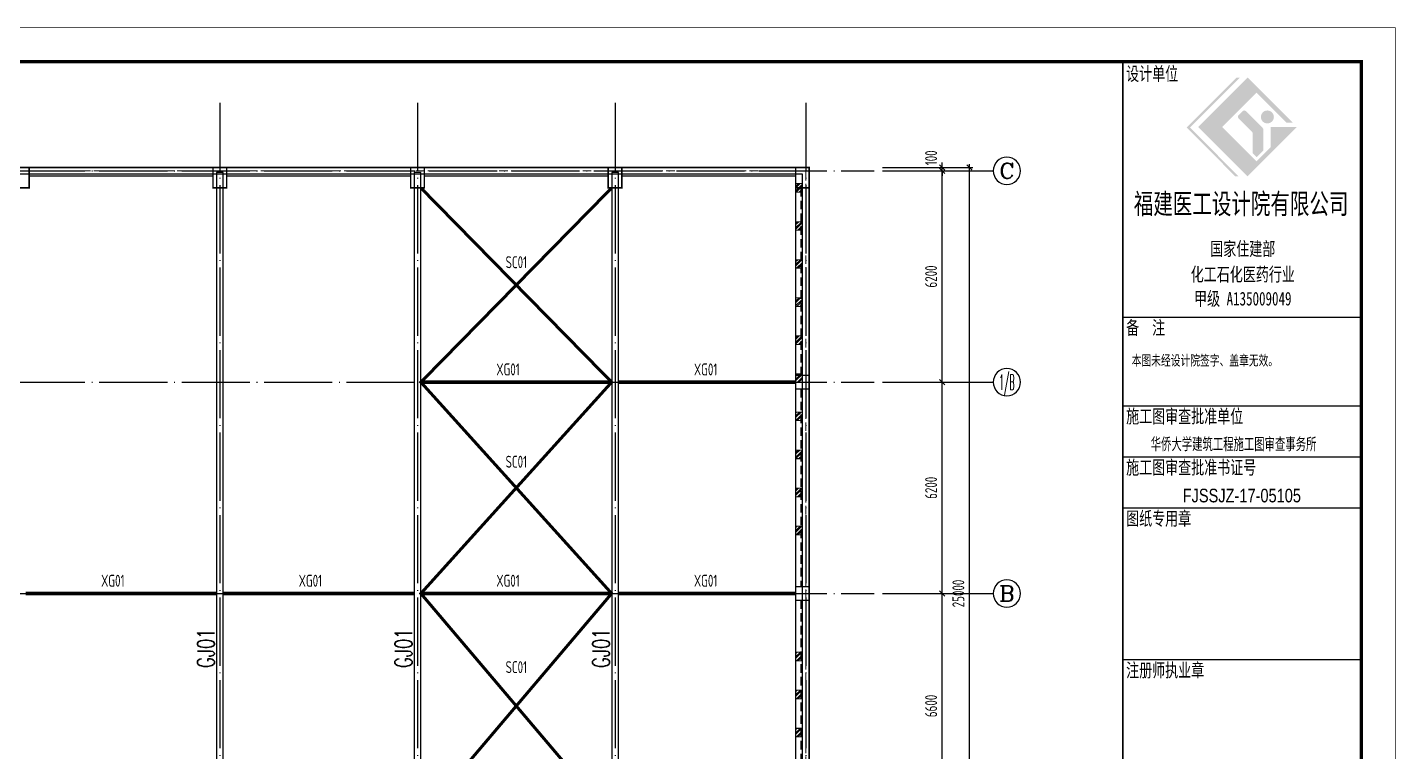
# Model space of a CAD drawing. Extents: x 287065 to 1473467, y 284802 to 344222.
# Drawn here: x 1116297 to 1156457, y 305572 to 326822 of the extents above; entities that cross this region are included whole.
import ezdxf
from ezdxf.enums import TextEntityAlignment as Align

# ---------------------------------------------------------------- set-up
doc = ezdxf.new("R2010")
doc.units = 0
doc.header["$LTSCALE"] = 1000
for name, pattern in [('3', [3.75, 2.5, -1.25]), ('DASH', [0.35, 0.25, -0.1]), ('DOTE', [2.42, 2, -0.2, 0.02, -0.2])]:
    doc.linetypes.add(name, pattern=pattern)
doc.layers.get('0').update_dxf_attribs({"linetype": 'CONTINUOUS'})
doc.layers.get('DEFPOINTS').update_dxf_attribs({"linetype": 'CONTINUOUS'})
for name, color, linetype in [('AXIS', 8, 'DOTE'), ('AXIS_DIM', 3, 'CONTINUOUS'), ('AXIS_TEXT', 3, 'CONTINUOUS'), ('BEAM_CON', 4, 'CONTINUOUS'), ('COLU', 7, 'CONTINUOUS'), ('FRAME', 3, 'CONTINUOUS'), ('G 钢板', 200, 'CONTINUOUS'), ('roof', 30, 'CONTINUOUS'), ('S_BEAMDASH', 134, '3'), ('SC', 6, 'CONTINUOUS'), ('TEXT', 7, 'CONTINUOUS'), ('TK', 211, 'CONTINUOUS'), ('XG', 4, 'CONTINUOUS'), ('审图中心证书', 7, 'CONTINUOUS')]:
    doc.layers.add(name, color=color, linetype=linetype)
doc.styles.add('_HZTXT', font='tq__rshz.shx', dxfattribs={"width": 0.8, "bigfont": 'tq__hzdc.shx'})
doc.styles.add('_TCH_AXIS', font='COMPLEX', dxfattribs={"bigfont": 'GBCBIG'})
doc.styles.add('COMPLEX', font='COMPLEX')
doc.styles.add('FRAME', font='simhei.ttf', dxfattribs={"width": 0.7})
doc.styles.add('TSSD_Dimension', font='tssdeng.shx', dxfattribs={"width": 0.7, "bigfont": 'hztxt.shx'})
doc.styles.add('黑体', font='simhei.ttf', dxfattribs={"width": 0.7})
doc.dimstyles.new('TSSD_100_100', dxfattribs={"dimtxt": 350, "dimasz": 150, "dimexe": 100, "dimexo": 250, "dimgap": 150, "dimtad": 1, "dimdec": 0, "dimzin": 0, "dimdsep": 46, "dimtxsty": 'TSSD_Dimension', "dimblk": 'ARCHTICK', "dimcen": 0, "dimdle": 100, "dimclrd": 3, "dimclre": 3, "dimclrt": 7, "dimadec": 0, "dimazin": 0, "dimtfac": 1, "dimtdec": 0, "dimtix": 1, "dimtmove": 2, "dimatfit": 3, "dimfxl": 100, "dimtolj": 1, "dimtzin": 0, "dimarcsym": 0})
pattern_1 = [(45, (120910, 30000), (-67.351921, 67.351921), []), (45, (120954.9, 30000), (-67.351921, 67.351921), [])]

# ---------------------------------------------------------------- blocks, each defined once
blk = doc.blocks.new('_ARCHTICK')
at = {"color": 0}
blk.add_lwpolyline([(-0.53, -0.53, 0.25, 0.25, 0), (0.53, 0.53, 0.5, 0.5, 0)], format="xyseb", dxfattribs=at)
blk = doc.blocks.new('*D544')
at = {"layer": 'AXIS_DIM', "color": 3, "lineweight": -2}
for p, q in [((1141397, 310212), (1143247, 310212)), ((1143147, 303512), (1143147, 310312)), ((1141397, 303612), (1143247, 303612))]:
    blk.add_line(p, q, dxfattribs=at)
at = {"layer": 'DEFPOINTS', "color": 0}
for p in [(1141147, 310212), (1143147, 310212), (1141147, 303612)]:
    blk.add_point(p, dxfattribs=at)
at = {"layer": 'AXIS_DIM', "color": 3, "lineweight": -2, "xscale": 150, "yscale": 150, "zscale": 150}
for p, rotation in [((1143147, 310212), 90), ((1143147, 303612), 270)]:
    blk.add_blockref('_ARCHTICK', p, dxfattribs=dict(at, rotation=rotation))
at = {"layer": 'AXIS_DIM', "color": 7, "insert": (1142822, 306912), "char_height": 350, "attachment_point": 5, "rotation": 90, "style": 'TSSD_Dimension'}
blk.add_mtext('\\A1;6600', dxfattribs=at)
blk = doc.blocks.new('*D545')
at = {"layer": 'AXIS_DIM', "color": 3, "lineweight": -2}
for p, q in [((1143147, 310112), (1143147, 316512)), ((1141397, 316412), (1143247, 316412)), ((1141397, 310212), (1143247, 310212))]:
    blk.add_line(p, q, dxfattribs=at)
at = {"layer": 'DEFPOINTS', "color": 0}
for p in [(1141147, 316412), (1143147, 316412), (1141147, 310212)]:
    blk.add_point(p, dxfattribs=at)
at = {"layer": 'AXIS_DIM', "color": 3, "lineweight": -2, "xscale": 150, "yscale": 150, "zscale": 150}
for p, rotation in [((1143147, 316412), 90), ((1143147, 310212), 270)]:
    blk.add_blockref('_ARCHTICK', p, dxfattribs=dict(at, rotation=rotation))
at = {"layer": 'AXIS_DIM', "color": 7, "insert": (1142822, 313312), "char_height": 350, "attachment_point": 5, "rotation": 90, "style": 'TSSD_Dimension'}
blk.add_mtext('\\A1;6200', dxfattribs=at)
blk = doc.blocks.new('*D546')
at = {"layer": 'AXIS_DIM', "color": 3, "lineweight": -2}
for p, q in [((1141397, 322612), (1143247, 322612)), ((1143147, 316312), (1143147, 322712)), ((1141397, 316412), (1143247, 316412))]:
    blk.add_line(p, q, dxfattribs=at)
at = {"layer": 'DEFPOINTS', "color": 0}
for p in [(1141147, 322612), (1143147, 322612), (1141147, 316412)]:
    blk.add_point(p, dxfattribs=at)
at = {"layer": 'AXIS_DIM', "color": 3, "lineweight": -2, "xscale": 150, "yscale": 150, "zscale": 150}
for p, rotation in [((1143147, 322612), 90), ((1143147, 316412), 270)]:
    blk.add_blockref('_ARCHTICK', p, dxfattribs=dict(at, rotation=rotation))
at = {"layer": 'AXIS_DIM', "color": 7, "insert": (1142822, 319512), "char_height": 350, "attachment_point": 5, "rotation": 90, "style": 'TSSD_Dimension'}
blk.add_mtext('\\A1;6200', dxfattribs=at)
blk = doc.blocks.new('*D547')
at = {"layer": 'AXIS_DIM', "color": 3, "lineweight": -2}
for p, q in [((1141397, 322712), (1143247, 322712)), ((1141397, 322612), (1143247, 322612)), ((1143147, 322712), (1143147, 322862)), ((1143147, 322612), (1143147, 322712)), ((1143147, 322612), (1143147, 322462))]:
    blk.add_line(p, q, dxfattribs=at)
at = {"layer": 'DEFPOINTS', "color": 0}
for p in [(1141147, 322712), (1141147, 322612), (1143147, 322712)]:
    blk.add_point(p, dxfattribs=at)
at = {"layer": 'AXIS_DIM', "color": 3, "lineweight": -2, "xscale": 150, "yscale": 150, "zscale": 150}
for p, rotation in [((1143147, 322712), 270), ((1143147, 322612), 90)]:
    blk.add_blockref('_ARCHTICK', p, dxfattribs=dict(at, rotation=rotation))
at = {"layer": 'AXIS_DIM', "color": 7, "insert": (1142822, 322994), "char_height": 350, "attachment_point": 5, "rotation": 90, "style": 'TSSD_Dimension'}
blk.add_mtext('\\A1;100', dxfattribs=at)
blk = doc.blocks.new('*D548')
at = {"layer": 'AXIS_DIM', "color": 3, "lineweight": -2}
for p, q in [((1141397, 322712), (1144047, 322712)), ((1143947, 297612), (1143947, 322812)), ((1141397, 297712), (1144047, 297712))]:
    blk.add_line(p, q, dxfattribs=at)
at = {"layer": 'DEFPOINTS', "color": 0}
for p in [(1141147, 322712), (1143947, 322712), (1141147, 297712)]:
    blk.add_point(p, dxfattribs=at)
at = {"layer": 'AXIS_DIM', "color": 3, "lineweight": -2, "xscale": 150, "yscale": 150, "zscale": 150}
for p, rotation in [((1143947, 322712), 90), ((1143947, 297712), 270)]:
    blk.add_blockref('_ARCHTICK', p, dxfattribs=dict(at, rotation=rotation))
at = {"layer": 'AXIS_DIM', "color": 7, "insert": (1143622, 310212), "char_height": 350, "attachment_point": 5, "rotation": 90, "style": 'TSSD_Dimension'}
blk.add_mtext('\\A1;25000', dxfattribs=at)
blk = doc.blocks.new('_AXISO')
blk.add_circle((0, 0), 0.5)
at = {"layer": 'AXIS_TEXT', "style": 'COMPLEX', "width": 1.041667}
blk.add_attdef('A', text='', height=0.56, dxfattribs=at).set_placement((-0.25, -0.28), (0.25, -0.28), align=Align.FIT)
blk = doc.blocks.new('TK-A2+(891X420)')
at = {"layer": 'FRAME'}
h = blk.add_hatch(color=256, dxfattribs=at)
h.paths.add_polyline_path([(710555, 389693), (711563, 390702), (712445, 389821), (712625, 389821), (711302, 391143), (709852, 389693), (711302, 388243), (712752, 389693), (711976, 389693), (711976, 389097), (711563, 388684)], flags=0)
edge = h.paths.add_edge_path(flags=0)
edge.add_arc((711381, 389505), 69.1, 0, 45, ccw=False)
edge.add_line((711450, 389505), (711450, 388922))
edge.add_line((711450, 388922), (711567, 388805))
edge.add_line((711567, 388805), (711765, 389004))
edge.add_line((711765, 389004), (711765, 389615))
edge.add_arc((711696, 389615), 69.1, 360, 405)
edge.add_line((711745, 389663), (711251, 390157))
edge.add_arc((711203, 390108), 69.1, 45, 135)
edge.add_line((711154, 390157), (711039, 390042))
edge.add_arc((711088, 389993), 69.1, 135, 225)
edge.add_line((711039, 389945), (711430, 389554))
edge = h.paths.add_edge_path(flags=0)
edge.add_arc((711882, 389986), 192, 0, 180)
edge.add_arc((711882, 389986), 192, 180, 360)
h.paths.add_polyline_path([(710943, 388243), (711041, 388243), (709609, 389675), (711078, 391143), (710981, 391143), (709512, 389675)], flags=0)
for p, q in [((714637, 384105), (707637, 384105)), ((714637, 381505), (707637, 381505)), ((714637, 380005), (707637, 380005)), ((714637, 378505), (707637, 378505)), ((714637, 374055), (707637, 374055))]:
    blk.add_line(p, q, dxfattribs=at)
for points in [[(626537, 392605, 20, 20, 0), (626537, 350605, 20, 20, 0), (715637, 350605, 20, 20, 0), (715637, 392605, 20, 20, 0)], [(629037, 391605, 100, 100, 0), (629037, 351605, 100, 100, 0), (714637, 351605, 100, 100, 0), (714637, 391605, 100, 100, 0)]]:
    blk.add_lwpolyline(points, format="xyseb", close=True, dxfattribs=at)
blk.add_lwpolyline([(707637, 391605, 50, 50, 0), (707637, 351605, 50, 50, 0)], format="xyseb", dxfattribs=at)
for s, insert, char_height, width, attachment_point, style in [('设计单位', (707737, 391455), 400, 2368.14, 1, 'FRAME'), ('福建医工设计院有限公司', (711112, 387406), 600, 9859.32, 5, 'FRAME'), ('国家住建部', (711161, 386096), 400, 2944.75, 5, 'FRAME'), ('化工石化医药行业', (711161, 385347), 400, 4781.36, 5, 'FRAME'), ('甲级 A135009049', (711161, 384633), 400, 4439.66, 5, 'FRAME'), ('备  注', (707737, 384005), 400, 1758.31, 1, 'FRAME'), ('本图未经设计院签字、盖章无效。', (707900, 382662), 300, 6524.24, 7, '黑体'), ('施工图审查批准单位', (707737, 381405), 400, 5412.54, 1, 'FRAME'), ('施工图审查批准书证号', (707737, 379905), 400, 6008.14, 1, 'FRAME'), ('图纸专用章', (707737, 378405), 400, 2928.14, 1, 'FRAME'), ('注册师执业章', (707737, 373955), 400, 3554.58, 1, 'FRAME')]:
    blk.add_mtext(s, dxfattribs=dict(at, insert=insert, char_height=char_height, width=width, attachment_point=attachment_point, style=style))
at = {"layer": '审图中心证书', "style": '_HZTXT', "width": 0.8}
for s, p in [('华侨大学建筑工程施工图审查事务所', (708458, 380179)), ('FJSSJZ-17-05105', (709396, 378679))]:
    blk.add_text(s, height=400, dxfattribs=at).set_placement(p)

msp = doc.modelspace()

# ---------------------------------------------------------------- hatches: boundary and pattern name
at = {"layer": 'G 钢板'}
h = msp.add_hatch(dxfattribs=at)
h.set_pattern_fill('ANSI32', color=256, scale=10, style=0)
h.set_pattern_definition(pattern_1)
h.paths.add_polyline_path([(1139046.971, 322236.708), (1138846.971, 322236.708), (1138846.971, 321986.708), (1139046.971, 321986.708)])
h = msp.add_hatch(dxfattribs=at)
h.set_pattern_fill('ANSI32', color=256, scale=10, style=0)
h.set_pattern_definition(pattern_1)
h.paths.add_polyline_path([(1139046.971, 321119.708), (1138846.971, 321119.708), (1138846.971, 320869.708), (1139046.971, 320869.708)])
h = msp.add_hatch(dxfattribs=at)
h.set_pattern_fill('ANSI32', color=256, scale=10, style=0)
h.set_pattern_definition(pattern_1)
h.paths.add_polyline_path([(1139046.971, 320002.708), (1138846.971, 320002.708), (1138846.971, 319752.708), (1139046.971, 319752.708)])
h = msp.add_hatch(dxfattribs=at)
h.set_pattern_fill('ANSI32', color=256, scale=10, style=0)
h.set_pattern_definition(pattern_1)
h.paths.add_polyline_path([(1139046.971, 318885.708), (1138846.971, 318885.708), (1138846.971, 318635.708), (1139046.971, 318635.708)])
h = msp.add_hatch(dxfattribs=at)
h.set_pattern_fill('ANSI32', color=256, scale=10, style=0)
h.set_pattern_definition(pattern_1)
h.paths.add_polyline_path([(1139046.971, 317768.708), (1138846.971, 317768.708), (1138846.971, 317518.708), (1139046.971, 317518.708)])
h = msp.add_hatch(dxfattribs=at)
h.set_pattern_fill('ANSI32', color=256, scale=10, style=0)
h.set_pattern_definition(pattern_1)
h.paths.add_polyline_path([(1139046.971, 316651.708), (1138846.971, 316651.708), (1138846.971, 316401.708), (1139046.971, 316401.708)])
h = msp.add_hatch(dxfattribs=at)
h.set_pattern_fill('ANSI32', color=256, scale=10, style=0)
h.set_pattern_definition(pattern_1)
h.paths.add_polyline_path([(1139046.971, 315534.708), (1138846.971, 315534.708), (1138846.971, 315284.708), (1139046.971, 315284.708)])
h = msp.add_hatch(dxfattribs=at)
h.set_pattern_fill('ANSI32', color=256, scale=10, style=0)
h.set_pattern_definition(pattern_1)
h.paths.add_polyline_path([(1139046.971, 314417.708), (1138846.971, 314417.708), (1138846.971, 314167.708), (1139046.971, 314167.708)])
h = msp.add_hatch(dxfattribs=at)
h.set_pattern_fill('ANSI32', color=256, scale=10, style=0)
h.set_pattern_definition(pattern_1)
h.paths.add_polyline_path([(1139046.971, 313300.708), (1138846.971, 313300.708), (1138846.971, 313050.708), (1139046.971, 313050.708)])
h = msp.add_hatch(dxfattribs=at)
h.set_pattern_fill('ANSI32', color=256, scale=10, style=0)
h.set_pattern_definition(pattern_1)
h.paths.add_polyline_path([(1139046.971, 312183.708), (1138846.971, 312183.708), (1138846.971, 311933.708), (1139046.971, 311933.708)])
h = msp.add_hatch(dxfattribs=at)
h.set_pattern_fill('ANSI32', color=256, scale=10, style=0)
h.set_pattern_definition([(45, (126310, 40053), (-67.351921, 67.351921), []), (45, (126354.9, 40053), (-67.351921, 67.351921), [])])
h.paths.add_polyline_path([(1139046.971, 308489.708), (1138846.971, 308489.708), (1138846.971, 308239.708), (1139046.971, 308239.708)])
h = msp.add_hatch(dxfattribs=at)
h.set_pattern_fill('ANSI32', color=256, scale=10, style=0)
h.set_pattern_definition([(45, (126310, 38936), (-67.351921, 67.351921), []), (45, (126354.9, 38936), (-67.351921, 67.351921), [])])
h.paths.add_polyline_path([(1139046.971, 307372.708), (1138846.971, 307372.708), (1138846.971, 307122.708), (1139046.971, 307122.708)])
h = msp.add_hatch(dxfattribs=at)
h.set_pattern_fill('ANSI32', color=256, scale=10, style=0)
h.set_pattern_definition([(45, (126310, 37819), (-67.351921, 67.351921), []), (45, (126354.9, 37819), (-67.351921, 67.351921), [])])
h.paths.add_polyline_path([(1139046.971, 306255.708), (1138846.971, 306255.708), (1138846.971, 306005.708), (1139046.971, 306005.708)])

# ---------------------------------------------------------------- linework, layer by layer
at = {"layer": 'AXIS'}
for p, q in [((1121946.971, 324611.708), (1121946.971, 295811.708)), ((1127746.971, 324611.708), (1127746.971, 295811.708)), ((1133546.971, 324611.708), (1133546.971, 295811.708)), ((1139146.971, 324611.708), (1139146.971, 295811.708)), ((1074846.971, 322611.708), (1141146.971, 322611.708)), ((1074846.971, 316411.708), (1141146.971, 316411.708)), ((1074846.971, 310211.708), (1141146.971, 310211.708))]:
    msp.add_line(p, q, dxfattribs=at)
at = {"layer": 'AXIS_TEXT'}
for p, q in [((1141396.971, 322611.708), (1144646.971, 322611.708)), ((1141396.971, 316411.708), (1144646.971, 316411.708)), ((1141396.971, 310211.708), (1144646.971, 310211.708))]:
    msp.add_line(p, q, dxfattribs=at)
at = {"layer": 'BEAM_CON', "color": 8}
for p, q in [((1116346.971, 322711.708), (1121746.971, 322711.708)), ((1122146.971, 322711.708), (1127546.971, 322711.708)), ((1127946.971, 322711.708), (1133346.971, 322711.708)), ((1133746.971, 322711.708), (1138846.971, 322711.708)), ((1116346.971, 322461.708), (1121746.971, 322461.708)), ((1122146.971, 322461.708), (1127546.971, 322461.708)), ((1127946.971, 322461.708), (1133346.971, 322461.708)), ((1133746.971, 322461.708), (1138846.971, 322461.708)), ((1139246.971, 322111.708), (1139246.971, 316611.708)), ((1139246.971, 316211.708), (1139246.971, 310411.708)), ((1139246.971, 310011.708), (1139246.971, 303811.708))]:
    msp.add_line(p, q, dxfattribs=at)
at = {"layer": 'BEAM_CON'}
for points in [[(1121846.971, 297861.708), (1122046.971, 297861.708), (1122046.971, 322561.708), (1121846.971, 322561.708)], [(1127646.971, 297861.708), (1127846.971, 297861.708), (1127846.971, 322561.708), (1127646.971, 322561.708)], [(1133446.971, 297861.708), (1133646.971, 297861.708), (1133646.971, 322561.708), (1133446.971, 322561.708)]]:
    msp.add_lwpolyline(points, close=True, dxfattribs=at)
at = {"layer": 'COLU', "color": 8, "ltscale": 0.01, "const_width": 45}
for points in [[(1116346.971, 322711.708), (1116346.971, 322111.708), (1115946.971, 322111.708), (1115946.971, 322711.708)], [(1122146.971, 322711.708), (1122146.971, 322111.708), (1121746.971, 322111.708), (1121746.971, 322711.708)], [(1127946.971, 322711.708), (1127946.971, 322111.708), (1127546.971, 322111.708), (1127546.971, 322711.708)], [(1133746.971, 322711.708), (1133746.971, 322111.708), (1133346.971, 322111.708), (1133346.971, 322711.708)], [(1139246.971, 322711.708), (1139246.971, 322111.708), (1138846.971, 322111.708), (1138846.971, 322711.708)], [(1139246.971, 316211.708), (1139246.971, 316611.708), (1138846.971, 316611.708), (1138846.971, 316211.708)], [(1139246.971, 310011.708), (1139246.971, 310411.708), (1138846.971, 310411.708), (1138846.971, 310011.708)]]:
    msp.add_lwpolyline(points, close=True, dxfattribs=at)
at = {"layer": 'G 钢板', "const_width": 30}
for points in [[(1139046.971, 321986.708), (1139046.971, 322236.708), (1138846.971, 322236.708), (1138846.971, 321986.708)], [(1139046.971, 320869.708), (1139046.971, 321119.708), (1138846.971, 321119.708), (1138846.971, 320869.708)], [(1139046.971, 319752.708), (1139046.971, 320002.708), (1138846.971, 320002.708), (1138846.971, 319752.708)], [(1139046.971, 318635.708), (1139046.971, 318885.708), (1138846.971, 318885.708), (1138846.971, 318635.708)], [(1139046.971, 317518.708), (1139046.971, 317768.708), (1138846.971, 317768.708), (1138846.971, 317518.708)], [(1139046.971, 316401.708), (1139046.971, 316651.708), (1138846.971, 316651.708), (1138846.971, 316401.708)], [(1139046.971, 315284.708), (1139046.971, 315534.708), (1138846.971, 315534.708), (1138846.971, 315284.708)], [(1139046.971, 314167.708), (1139046.971, 314417.708), (1138846.971, 314417.708), (1138846.971, 314167.708)], [(1139046.971, 313050.708), (1139046.971, 313300.708), (1138846.971, 313300.708), (1138846.971, 313050.708)], [(1139046.971, 311933.708), (1139046.971, 312183.708), (1138846.971, 312183.708), (1138846.971, 311933.708)], [(1139046.971, 308489.708), (1139046.971, 308239.708), (1138846.971, 308239.708), (1138846.971, 308489.708)], [(1139046.971, 307372.708), (1139046.971, 307122.708), (1138846.971, 307122.708), (1138846.971, 307372.708)], [(1139046.971, 306255.708), (1139046.971, 306005.708), (1138846.971, 306005.708), (1138846.971, 306255.708)]]:
    msp.add_lwpolyline(points, close=True, dxfattribs=at)
at = {"layer": 'roof', "color": 8}
msp.add_line((1138846.971, 322461.708), (1138846.971, 298311.708), dxfattribs=at)
for points in [[(1076746.971, 297711.708), (1139246.971, 297711.708), (1139246.971, 322711.708), (1076746.971, 322711.708)], [(1076946.971, 297931.708), (1139046.971, 297931.708), (1139046.971, 322511.708), (1076946.971, 322511.708)]]:
    msp.add_lwpolyline(points, close=True, dxfattribs=at)
at = {"layer": 'roof', "color": 8, "linetype": 'DASH', "lineweight": 13}
msp.add_lwpolyline([(1082446.971, 311811.709), (1082446.971, 322611.708), (1076846.971, 322611.708), (1076846.971, 297831.708), (1139146.971, 297831.708), (1139146.971, 322611.708), (1082546.971, 322611.708), (1082546.971, 311811.709)], dxfattribs=at)
at = {"layer": 'S_BEAMDASH', "color": 8, "ltscale": 0.1}
for p, q in [((1138996.971, 322111.708), (1138996.971, 316611.708)), ((1138996.971, 316211.708), (1138996.971, 310411.708)), ((1138996.971, 310011.708), (1138996.971, 303811.708))]:
    msp.add_line(p, q, dxfattribs=at)
at = {"layer": 'SC', "const_width": 90}
for points in [[(1133446.971, 298311.708), (1127846.971, 303611.708), (1133446.971, 310211.708), (1127846.971, 316411.708), (1133446.971, 322111.708)], [(1127846.971, 298311.708), (1133446.971, 303611.708), (1127846.971, 310211.708), (1133446.971, 316411.708), (1127846.971, 322111.708)]]:
    msp.add_lwpolyline(points, dxfattribs=at)
at = {"layer": 'XG', "const_width": 100}
for points in [[(1127846.971, 316411.708), (1133446.971, 316411.708)], [(1133646.971, 316411.708), (1138846.971, 316411.708)], [(1116246.971, 310211.708), (1121846.971, 310211.708)], [(1122046.971, 310211.708), (1127646.971, 310211.708)], [(1127846.971, 310211.708), (1133446.971, 310211.708)], [(1133646.971, 310211.708), (1138846.971, 310211.708)]]:
    msp.add_lwpolyline(points, dxfattribs=at)

# ---------------------------------------------------------------- block references
at = {"layer": 'AXIS_TEXT'}
ref = msp.add_blockref('_AXISO', (1145046.971, 322611.708), dxfattribs=dict(at, xscale=-800, yscale=800, zscale=800))
ref.add_attrib('A', 'C', dxfattribs={"height": 452.548, "style": '_TCH_AXIS', "width": 1.4}).set_placement((1144820.697, 322385.434), (1145273.245, 322385.434), align=Align.FIT)
ref = msp.add_blockref('_AXISO', (1145046.971, 316411.708), dxfattribs=dict(at, xscale=-800, yscale=800, zscale=800))
ref.add_attrib('A', '1/B', dxfattribs={"height": 452.5483, "style": '_TCH_AXIS', "width": 0.388889}).set_placement((1144820.697, 316185.434), (1145273.245, 316185.434), align=Align.FIT)
ref = msp.add_blockref('_AXISO', (1145046.971, 310211.708), dxfattribs=dict(at, xscale=-800, yscale=800, zscale=800))
ref.add_attrib('A', 'B', dxfattribs={"height": 452.548, "style": '_TCH_AXIS', "width": 1.235294}).set_placement((1144820.697, 309985.434), (1145273.245, 309985.434), align=Align.FIT)
at = {"layer": 'TK'}
msp.add_blockref('TK-A2+(891X420)', (440810, -65793.134), dxfattribs=at)

# ---------------------------------------------------------------- texts
at = {"layer": 'TEXT', "style": 'TSSD_Dimension', "width": 0.7}
for s, p in [('SC01', (1130334.347, 319756.097)), ('XG01', (1130061.886, 316611.708)), ('XG01', (1135861.886, 316611.708)), ('SC01', (1130334.347, 313903.208)), ('XG01', (1118461.886, 310411.708)), ('XG01', (1124261.886, 310411.708)), ('XG01', (1130061.886, 310411.708)), ('XG01', (1135861.886, 310411.708)), ('SC01', (1130334.347, 307876.163))]:
    msp.add_text(s, height=350, dxfattribs=at).set_placement(p)
at = {"layer": 'TEXT', "style": 'COMPLEX', "width": 0.7}
for p in [(1121786.971, 308028.239), (1127586.971, 308028.239), (1133386.971, 308028.239)]:
    msp.add_text('GJ01', height=500, rotation=90, dxfattribs=at).set_placement(p)

# ---------------------------------------------------------------- dimensions: what is measured, and where the dimension line sits
at = {"layer": 'AXIS_DIM'}
dim = msp.add_linear_dim(base=(1143146.971, 322711.708), p1=(1141146.971, 322611.708), p2=(1141146.971, 322711.708), angle=90, dimstyle='TSSD_100_100', dxfattribs=at)
dim.commit()
dim.dimension.update_dxf_attribs({"geometry": '*D547', "text_midpoint": (1142821.971, 322993.952), "dimtype": 129})
for p1, p2, distance, picture, middle in [((1141146.971, 297711.708), (1141146.971, 322711.708), -2800, '*D548', (1143621.971, 310211.708)), ((1141146.971, 316411.708), (1141146.971, 322611.708), -2000, '*D546', (1142821.971, 319511.708)), ((1141146.971, 310211.708), (1141146.971, 316411.708), -2000, '*D545', (1142821.971, 313311.708)), ((1141146.971, 303611.708), (1141146.971, 310211.708), -2000, '*D544', (1142821.971, 306911.708))]:
    dim = msp.add_aligned_dim(p1=p1, p2=p2, distance=distance, dimstyle='TSSD_100_100', dxfattribs=at)
    dim.commit()
    dim.dimension.update_dxf_attribs({"geometry": picture, "text_midpoint": middle})

doc.saveas('drawing.dxf')
